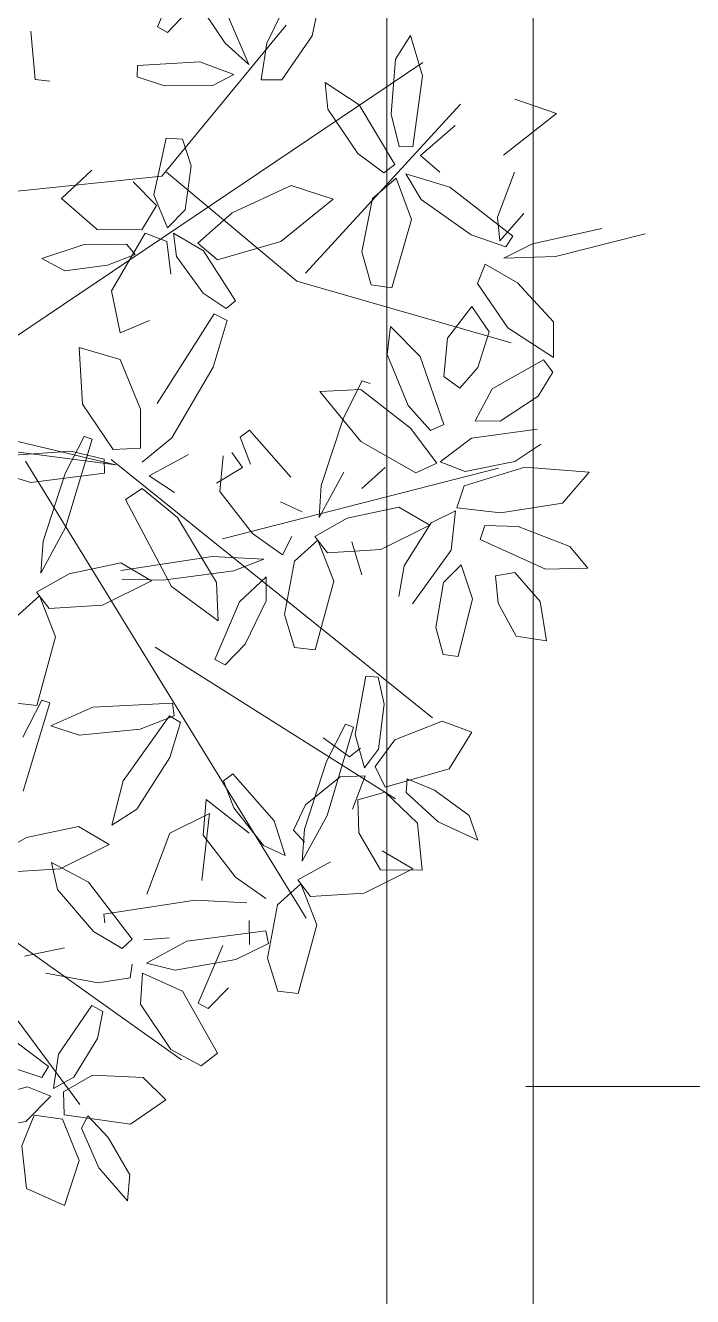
# Model space of a CAD drawing. Header units: millimetres. Extents: x 4980 to 19099, y 3891 to 5773.
# Drawn here: x 5610.5 to 5628.73, y 4636.9 to 4671.63 of the extents above; entities that cross this region are included whole.
import ezdxf

# ---------------------------------------------------------------- set-up
doc = ezdxf.new("R2010")
doc.units = ezdxf.units.MM
doc.linetypes.add('ACAD_ISO03W100', pattern=[30, 12, -18])
for name, color, linetype, lineweight in [('a 2', 132, 'Continuous', 20), ('no3_ahşap gorunus on kalın', 34, 'Continuous', 20), ('no3_ölçü tefriş', 252, 'Continuous', 0)]:
    doc.layers.add(name, color=color, linetype=linetype, lineweight=lineweight)

# ---------------------------------------------------------------- blocks, each defined once
blk = doc.blocks.new('p34')
at = {"color": 44}
for p, q in [((1683.379, -14145.161), (1673.489, -14159.11)), ((1689.745, -14157.312), (1691.245, -14145.741)), ((1692.477, -14145.759), (1689.745, -14157.312)), ((1696.426, -14147.139), (1697.633, -14158.576)), ((1678.77, -14151.506), (1672.265, -14156.333)), ((1691.075, -14151.353), (1700.732, -14165.701)), ((1689.842, -14154.849), (1677.356, -14162.512)), ((1689.888, -14157.183), (1682.828, -14165.969)), ((1684.757, -14158.385), (1680.613, -14164.956)), ((1697.741, -14158.695), (1694.76, -14162.265)), ((1697.633, -14158.576), (1701.75, -14161.968)), ((1687.725, -14160.227), (1689.649, -14167.77)), ((1694.76, -14162.265), (1693.074, -14168.117)), ((1694.975, -14162.502), (1699.595, -14166.733))]:
    blk.add_line(p, q, dxfattribs=at)
at = {"color": 62}
for p, q in [((1671.803, -14154.85), (1671.517, -14153.284)), ((1672.437, -14153.723), (1672.747, -14154.9)), ((1674.615, -14153.736), (1673.303, -14155.478)), ((1679.559, -14154.876), (1679.064, -14153.989)), ((1673.002, -14155.287), (1673.32, -14154.338)), ((1678.616, -14154.334), (1678.705, -14155.795)), ((1683.165, -14155.157), (1683.233, -14154.595)), ((1669.507, -14155.911), (1669.974, -14154.874)), ((1669.974, -14154.874), (1671.14, -14154.741)), ((1671.14, -14154.741), (1671.974, -14155.085)), ((1672.494, -14155.54), (1671.803, -14154.85)), ((1672.747, -14154.9), (1672.494, -14155.54)), ((1676.318, -14154.822), (1676.547, -14155.91)), ((1679.865, -14156.29), (1679.559, -14154.876)), ((1680.823, -14154.784), (1683.242, -14155.506)), ((1683.317, -14155.288), (1682.304, -14154.771)), ((1671.974, -14155.085), (1671.863, -14155.856)), ((1673.303, -14155.478), (1673.002, -14155.287)), ((1673.012, -14156.164), (1672.7, -14155.611)), ((1672.7, -14155.611), (1673.642, -14155.743)), ((1675.592, -14156.833), (1675.857, -14155.397)), ((1678.138, -14155.723), (1678.875, -14155.553)), ((1678.875, -14155.553), (1678.341, -14156.566)), ((1670.734, -14156.315), (1669.507, -14155.911)), ((1671.863, -14155.856), (1670.734, -14156.315)), ((1671.733, -14157.713), (1671.985, -14155.906)), ((1671.985, -14155.906), (1672.615, -14155.885)), ((1672.615, -14155.885), (1673.065, -14156.674)), ((1673.642, -14155.743), (1674.972, -14156.661)), ((1676.992, -14156.703), (1678.138, -14155.723)), ((1678.705, -14155.795), (1679.369, -14157.131)), ((1671.624, -14156.377), (1670.539, -14156.848)), ((1671.953, -14156.552), (1671.624, -14156.377)), ((1674.072, -14156.809), (1673.012, -14156.164)), ((1679.369, -14157.131), (1679.865, -14156.29)), ((1671.362, -14157.106), (1671.953, -14156.552)), ((1673.065, -14156.674), (1673.005, -14158.062)), ((1674.972, -14156.661), (1674.811, -14156.956)), ((1676.525, -14157.484), (1676.992, -14156.703)), ((1678.341, -14156.566), (1676.782, -14157.76)), ((1670.539, -14156.848), (1669.638, -14157.633)), ((1674.811, -14156.956), (1674.072, -14156.809)), ((1675.727, -14157.705), (1675.592, -14156.833)), ((1677.463, -14156.99), (1677.234, -14157.015)), ((1677.853, -14159.484), (1677.463, -14156.99)), ((1670.347, -14157.695), (1671.362, -14157.106)), ((1680.338, -14157.885), (1679.894, -14157.206)), ((1679.894, -14157.206), (1681.109, -14157.515)), ((1669.638, -14157.633), (1670.347, -14157.695)), ((1672.396, -14158.685), (1671.733, -14157.713)), ((1676.1, -14157.757), (1675.727, -14157.705)), ((1676.782, -14157.76), (1676.525, -14157.484)), ((1673.005, -14158.062), (1672.396, -14158.685)), ((1673.771, -14158.816), (1675.003, -14157.987)), ((1675.003, -14157.987), (1675.859, -14158.042)), ((1675.859, -14158.042), (1675.363, -14159.139)), ((1676.766, -14158.076), (1676.821, -14158.773)), ((1675.933, -14158.939), (1676.128, -14158.151)), ((1676.128, -14158.151), (1676.729, -14159.252)), ((1679.681, -14158.794), (1678.016, -14158.16)), ((1673.323, -14159.642), (1673.771, -14158.816)), ((1675.363, -14159.139), (1673.668, -14160.09)), ((1676.228, -14160.59), (1675.933, -14158.939)), ((1676.729, -14159.252), (1677.014, -14161.414)), ((1677.777, -14160.896), (1677.853, -14159.484)), ((1673.668, -14160.09), (1673.323, -14159.642)), ((1675.038, -14159.565), (1674.888, -14159.842)), ((1674.888, -14159.842), (1675.458, -14160.39)), ((1676.611, -14160.236), (1675.038, -14159.565)), ((1676.666, -14161.489), (1676.228, -14160.59)), ((1675.365, -14161.738), (1676.264, -14161.463)), ((1675.298, -14162.3), (1675.365, -14161.738))]:
    blk.add_line(p, q, dxfattribs=at)
at = {"color": 60}
for p, q in [((1689.603, -14153.868), (1689.263, -14154.995)), ((1685.592, -14154.592), (1686.164, -14155.231)), ((1690.117, -14156.083), (1690.003, -14154.531)), ((1689.263, -14154.995), (1689.516, -14157.004)), ((1700.267, -14155.113), (1701.586, -14154.995)), ((1685.04, -14155.666), (1683.165, -14155.157)), ((1683.242, -14155.506), (1683.317, -14155.288)), ((1686.164, -14155.231), (1685.04, -14155.666)), ((1686.267, -14155.148), (1685.819, -14155.493)), ((1686.762, -14156.035), (1686.267, -14155.148)), ((1687.659, -14155.328), (1686.785, -14155.267)), ((1686.785, -14155.267), (1688.026, -14155.943)), ((1689.508, -14155.93), (1687.659, -14155.328)), ((1695.376, -14155.289), (1695.046, -14155.92)), ((1695.755, -14156.423), (1695.376, -14155.289)), ((1700.222, -14155.509), (1700.267, -14155.113)), ((1682.357, -14156.311), (1682.614, -14155.542)), ((1682.614, -14155.542), (1683.124, -14156.688)), ((1685.819, -14155.493), (1685.908, -14156.954)), ((1687.068, -14157.449), (1686.762, -14156.035)), ((1688.026, -14155.943), (1690.445, -14156.665)), ((1690.521, -14156.447), (1689.508, -14155.93)), ((1695.046, -14155.92), (1695.201, -14157.083)), ((1696.172, -14156.807), (1697.016, -14155.828)), ((1697.016, -14155.828), (1697.795, -14156.658)), ((1682.517, -14157.981), (1682.357, -14156.311)), ((1689.893, -14156.992), (1690.117, -14156.083)), ((1691.398, -14156.399), (1692.948, -14156.309)), ((1692.948, -14156.309), (1692.622, -14157.431)), ((1683.124, -14156.688), (1683.234, -14158.866)), ((1690.158, -14157.24), (1691.398, -14156.399)), ((1690.445, -14156.665), (1690.521, -14156.447)), ((1695.774, -14157.604), (1695.755, -14156.423)), ((1685.908, -14156.954), (1686.572, -14158.29)), ((1689.516, -14157.004), (1689.893, -14156.992)), ((1695.201, -14157.083), (1695.486, -14157.841)), ((1696.163, -14158.025), (1696.172, -14156.807)), ((1690.197, -14157.986), (1690.158, -14157.24)), ((1692.622, -14157.431), (1691.265, -14157.988)), ((1693.346, -14157.432), (1694.498, -14157.193)), ((1693.688, -14158.233), (1693.346, -14157.432)), ((1694.498, -14157.193), (1696.07, -14158.119)), ((1681.109, -14157.515), (1682.887, -14158.778)), ((1686.415, -14158.836), (1688.797, -14157.582)), ((1686.572, -14158.29), (1687.068, -14157.449)), ((1686.622, -14157.475), (1686.591, -14158.612)), ((1687.24, -14159.943), (1686.851, -14157.449)), ((1688.797, -14157.582), (1689.099, -14158.036)), ((1695.486, -14157.841), (1695.774, -14157.604)), ((1697.47, -14157.786), (1696.832, -14158.423)), ((1681.747, -14158.793), (1680.338, -14157.885)), ((1682.881, -14158.912), (1682.517, -14157.981)), ((1689.099, -14158.036), (1688.303, -14159.003)), ((1690.48, -14158.847), (1689.815, -14158.033)), ((1691.265, -14157.988), (1690.197, -14157.986)), ((1696.07, -14158.119), (1695.848, -14158.708)), ((1696.832, -14158.423), (1696.163, -14158.025)), ((1700.339, -14157.894), (1700.101, -14158.647)), ((1700.654, -14157.905), (1700.339, -14157.894)), ((1700.751, -14159.613), (1700.654, -14157.905)), ((1689.444, -14158.223), (1688.986, -14158.921)), ((1690.022, -14159.297), (1689.444, -14158.223)), ((1691.416, -14158.448), (1693.872, -14160.006)), ((1696.213, -14158.729), (1697.115, -14158.356)), ((1697.115, -14158.356), (1698.671, -14158.692)), ((1701.706, -14158.45), (1701.556, -14158.727)), ((1703.279, -14159.121), (1701.706, -14158.45)), ((1680.215, -14159.875), (1679.681, -14158.794)), ((1682.705, -14159.084), (1681.747, -14158.793)), ((1682.887, -14158.778), (1682.705, -14159.084)), ((1686.591, -14158.612), (1686.843, -14160.54)), ((1695.848, -14158.708), (1694.947, -14158.821)), ((1696.707, -14159.208), (1696.213, -14158.729)), ((1698.671, -14158.692), (1698.638, -14159.132)), ((1700.101, -14158.647), (1700.109, -14159.962)), ((1701.556, -14158.727), (1702.126, -14159.275)), ((1683.234, -14158.866), (1682.881, -14158.912)), ((1685.481, -14160.109), (1686.415, -14158.836)), ((1688.303, -14159.003), (1686.531, -14160.067)), ((1692.415, -14159.973), (1690.48, -14158.847)), ((1694.436, -14159.7), (1695.438, -14158.968)), ((1695.438, -14158.968), (1696.069, -14158.892)), ((1696.069, -14158.892), (1695.585, -14159.711)), ((1698.638, -14159.132), (1697.913, -14159.374)), ((1697.913, -14159.374), (1696.707, -14159.208)), ((1702.881, -14159.219), (1701.265, -14160.3)), ((1678.388, -14159.664), (1680.215, -14159.875)), ((1679.624, -14159.701), (1678.48, -14160.585)), ((1680.597, -14159.787), (1679.624, -14159.701)), ((1679.676, -14160.961), (1680.597, -14159.787)), ((1694.017, -14160.326), (1694.436, -14159.7)), ((1695.585, -14159.711), (1694.227, -14160.588)), ((1695.795, -14159.554), (1695.346, -14160.09)), ((1696.628, -14160.49), (1695.795, -14159.554)), ((1700.404, -14160.543), (1700.751, -14159.613)), ((1684.425, -14160.024), (1684.276, -14160.302)), ((1685.999, -14160.695), (1684.425, -14160.024)), ((1686.531, -14160.067), (1685.481, -14160.109)), ((1687.164, -14161.355), (1687.24, -14159.943)), ((1689.012, -14160.161), (1687.867, -14161.045)), ((1689.984, -14160.247), (1689.012, -14160.161)), ((1689.24, -14160.066), (1689.673, -14160.779)), ((1693.682, -14160.356), (1692.415, -14159.973)), ((1693.872, -14160.006), (1693.682, -14160.356)), ((1695.346, -14160.09), (1695.84, -14161.824)), ((1700.109, -14159.962), (1700.404, -14160.543)), ((1680.372, -14160.535), (1679.343, -14161.353)), ((1680.014, -14161.642), (1681.297, -14160.51)), ((1681.111, -14160.256), (1680.372, -14160.535)), ((1681.297, -14160.51), (1681.111, -14160.256)), ((1684.276, -14160.302), (1684.845, -14160.849)), ((1686.843, -14160.54), (1687.164, -14161.355)), ((1689.673, -14160.779), (1690.081, -14160.486)), ((1694.227, -14160.588), (1694.017, -14160.326)), ((1697.372, -14162.109), (1696.628, -14160.49)), ((1701.265, -14160.3), (1700.677, -14160.95)), ((1700.677, -14160.95), (1701.976, -14160.392)), ((1678.48, -14160.585), (1677.891, -14161.414)), ((1684.845, -14160.849), (1686.026, -14161.426)), ((1686.678, -14161.42), (1685.999, -14160.695)), ((1690.499, -14160.715), (1689.759, -14160.994)), ((1690.685, -14160.969), (1690.499, -14160.715)), ((1676.639, -14160.966), (1677.291, -14160.96)), ((1687.867, -14161.045), (1687.279, -14161.873)), ((1689.402, -14162.101), (1690.685, -14160.969)), ((1676.264, -14161.463), (1677.724, -14161.735)), ((1677.014, -14161.414), (1676.666, -14161.489)), ((1679.343, -14161.353), (1679.068, -14161.944)), ((1686.026, -14161.426), (1686.678, -14161.42)), ((1700.264, -14161.283), (1700.259, -14161.848)), ((1701.267, -14161.442), (1700.264, -14161.283)), ((1702.568, -14162.075), (1701.267, -14161.442)), ((1677.724, -14161.735), (1678.296, -14162.374)), ((1679.068, -14161.944), (1680.014, -14161.642)), ((1684.753, -14162.197), (1685.652, -14161.922)), ((1685.652, -14161.922), (1687.112, -14162.194)), ((1687.279, -14161.873), (1687.784, -14162.129)), ((1688.731, -14161.812), (1688.456, -14162.403)), ((1695.84, -14161.824), (1696.996, -14163.254)), ((1700.259, -14161.848), (1701.462, -14162.681)), ((1677.173, -14162.809), (1675.298, -14162.3)), ((1678.4, -14162.291), (1677.952, -14162.636)), ((1678.895, -14163.178), (1678.4, -14162.291)), ((1679.437, -14162.47), (1679.763, -14162.173)), ((1679.763, -14162.173), (1680.456, -14162.496)), ((1684.685, -14162.76), (1684.753, -14162.197)), ((1687.112, -14162.194), (1687.684, -14162.833)), ((1696.996, -14163.254), (1697.372, -14162.109)), ((1678.296, -14162.374), (1677.173, -14162.809)), ((1677.952, -14162.636), (1678.041, -14164.097)), ((1679.791, -14162.471), (1678.917, -14162.41)), ((1678.917, -14162.41), (1680.159, -14163.086)), ((1681.64, -14163.073), (1679.791, -14162.471)), ((1680.456, -14162.496), (1681.218, -14163.445)), ((1681.768, -14163.698), (1682.283, -14162.982)), ((1686.56, -14163.268), (1684.685, -14162.76)), ((1687.684, -14162.833), (1686.56, -14163.268)), ((1687.788, -14162.75), (1687.34, -14163.096)), ((1688.283, -14163.638), (1687.788, -14162.75)), ((1689.179, -14162.93), (1688.305, -14162.87)), ((1688.305, -14162.87), (1689.546, -14163.546)), ((1691.028, -14163.533), (1689.179, -14162.93)), ((1690.376, -14164.008), (1691.742, -14162.89)), ((1691.742, -14162.89), (1691.796, -14164.007)), ((1701.462, -14162.681), (1702.922, -14162.985)), ((1680.159, -14163.086), (1682.578, -14163.808)), ((1682.654, -14163.59), (1681.64, -14163.073)), ((1687.34, -14163.096), (1687.428, -14164.556)), ((1698.249, -14163.933), (1699.455, -14163.111)), ((1699.455, -14163.111), (1700.188, -14163.033)), ((1700.188, -14163.033), (1699.577, -14163.962)), ((1681.218, -14163.445), (1681.247, -14164.133)), ((1682.578, -14163.808), (1682.654, -14163.59)), ((1688.588, -14165.051), (1688.283, -14163.638)), ((1692.041, -14164.05), (1691.028, -14163.533)), ((1678.674, -14164.55), (1679.685, -14163.954)), ((1679.685, -14163.954), (1680.587, -14163.929)), ((1681.247, -14164.133), (1680.335, -14163.783)), ((1680.587, -14163.929), (1680.8, -14164.678)), ((1681.464, -14164.114), (1682.378, -14163.851)), ((1681.998, -14163.997), (1681.768, -14163.698)), ((1682.378, -14163.851), (1683.967, -14164.149)), ((1686.738, -14164.038), (1687.637, -14163.763)), ((1689.097, -14164.035), (1689.669, -14164.674)), ((1689.52, -14165.518), (1690.376, -14164.008)), ((1691.796, -14164.007), (1690.748, -14165.369)), ((1694.656, -14164.297), (1695.558, -14164.034)), ((1695.558, -14164.034), (1697.015, -14164.326)), ((1697.724, -14164.642), (1698.249, -14163.933)), ((1699.577, -14163.962), (1697.95, -14164.944)), ((1678.041, -14164.097), (1678.705, -14165.433)), ((1681.974, -14164.492), (1681.464, -14164.114)), ((1683.967, -14164.149), (1683.94, -14164.484)), ((1691.966, -14164.267), (1692.041, -14164.05)), ((1694.581, -14164.858), (1694.656, -14164.297)), ((1697.015, -14164.326), (1697.578, -14164.974)), ((1678.669, -14165.687), (1678.674, -14164.55)), ((1678.705, -14165.433), (1679.201, -14164.592)), ((1680.8, -14164.678), (1679.955, -14165.557)), ((1680.932, -14164.674), (1681.498, -14164.399)), ((1681.436, -14166.427), (1680.932, -14164.674)), ((1681.498, -14164.399), (1682.23, -14164.937)), ((1683.205, -14164.65), (1681.974, -14164.492)), ((1683.94, -14164.484), (1683.205, -14164.65)), ((1687.428, -14164.556), (1688.092, -14165.892)), ((1697.95, -14164.944), (1697.724, -14164.642)), ((1682.23, -14164.937), (1682.74, -14166.229)), ((1686.147, -14165.053), (1686.986, -14165.199)), ((1688.092, -14165.892), (1688.588, -14165.051)), ((1691.362, -14165.305), (1692.758, -14164.734)), ((1693.52, -14164.822), (1692.705, -14165.636)), ((1692.758, -14164.734), (1693.52, -14164.822)), ((1696.449, -14165.393), (1694.581, -14164.858)), ((1697.578, -14164.974), (1696.449, -14165.393)), ((1698.428, -14165.431), (1698.443, -14165.054)), ((1698.443, -14165.054), (1699.326, -14164.837)), ((1699.326, -14164.837), (1700.829, -14164.961)), ((1700.829, -14164.961), (1701.468, -14165.365)), ((1680.793, -14165.252), (1679.993, -14166.122)), ((1681.164, -14165.277), (1680.793, -14165.252)), ((1680.85, -14166.024), (1681.164, -14165.277)), ((1687.409, -14166.478), (1685.942, -14165.419)), ((1686.986, -14165.199), (1688.161, -14165.937)), ((1690.748, -14165.369), (1689.787, -14166.087)), ((1690.681, -14165.914), (1691.362, -14165.305)), ((1696.993, -14165.657), (1697.689, -14165.242)), ((1697.689, -14165.242), (1697.33, -14166.443)), ((1701.468, -14165.365), (1700.373, -14165.698)), ((1679.955, -14165.557), (1678.669, -14165.687)), ((1689.787, -14166.087), (1689.52, -14165.518)), ((1692.705, -14165.636), (1690.847, -14166.275)), ((1696.027, -14167.028), (1696.993, -14165.657)), ((1698.192, -14165.641), (1697.735, -14166.171)), ((1699.012, -14166.589), (1698.192, -14165.641)), ((1700.373, -14165.698), (1698.428, -14165.431)), ((1680.163, -14166.975), (1680.85, -14166.024)), ((1684.556, -14166.258), (1685.302, -14166.061)), ((1685.302, -14166.061), (1686.524, -14166.274)), ((1688.161, -14165.937), (1688.482, -14166.597)), ((1690.847, -14166.275), (1690.681, -14165.914)), ((1679.993, -14166.122), (1679.489, -14167.206)), ((1682.437, -14167.046), (1681.436, -14166.427)), ((1682.74, -14166.229), (1682.437, -14167.046)), ((1684.508, -14166.675), (1684.556, -14166.258)), ((1686.524, -14166.274), (1687.011, -14166.752)), ((1689.564, -14166.864), (1689.822, -14166.177)), ((1689.822, -14166.177), (1690.473, -14167.037)), ((1691.835, -14166.715), (1692.155, -14166.281)), ((1692.155, -14166.281), (1693.2, -14166.382)), ((1693.2, -14166.382), (1694.067, -14167.043)), ((1697.33, -14166.443), (1695.994, -14168.167)), ((1686.08, -14167.067), (1684.508, -14166.675)), ((1687.011, -14166.752), (1686.08, -14167.067)), ((1688.482, -14166.597), (1687.409, -14166.478)), ((1688.43, -14167.825), (1688.57, -14166.633)), ((1688.57, -14166.633), (1689.167, -14166.832)), ((1692.402, -14167.207), (1691.835, -14166.715)), ((1679.489, -14167.206), (1680.163, -14166.975)), ((1689.167, -14166.832), (1689.674, -14168.492)), ((1689.837, -14168.224), (1689.564, -14166.864)), ((1690.473, -14167.037), (1690.715, -14168.83)), ((1690.934, -14167.82), (1690.946, -14167.137)), ((1690.946, -14167.137), (1691.815, -14167.596)), ((1694.067, -14167.043), (1693.38, -14167.52)), ((1695.696, -14167.972), (1696.027, -14167.028)), ((1686.89, -14169.062), (1687.704, -14167.274)), ((1687.704, -14167.274), (1688.081, -14167.402)), ((1688.081, -14167.402), (1688.055, -14168.315)), ((1693.38, -14167.52), (1692.402, -14167.207)), ((1694.697, -14167.203), (1693.486, -14168.025)), ((1695.223, -14167.412), (1694.697, -14167.203)), ((1694.712, -14168.291), (1695.223, -14167.412)), ((1685.059, -14168.255), (1685.959, -14167.761)), ((1685.959, -14167.761), (1686.706, -14167.688)), ((1686.706, -14167.688), (1686.801, -14168.219)), ((1688.697, -14169.523), (1688.43, -14167.825)), ((1691.62, -14168.853), (1690.934, -14167.82)), ((1691.815, -14167.596), (1692.612, -14169.006)), ((1696.511, -14167.745), (1695.862, -14167.81)), ((1695.862, -14167.81), (1696.605, -14168.47)), ((1697.739, -14168.213), (1696.511, -14167.745)), ((1693.486, -14168.025), (1692.676, -14169.277)), ((1695.778, -14168.701), (1695.384, -14167.918)), ((1695.384, -14167.918), (1695.436, -14169.331)), ((1695.994, -14168.167), (1695.696, -14167.972)), ((1698.205, -14167.912), (1699.341, -14169.358)), ((1684.932, -14169.081), (1685.059, -14168.255)), ((1686.801, -14168.219), (1686.008, -14168.908)), ((1688.055, -14168.315), (1687.507, -14169.721)), ((1689.674, -14168.492), (1689.545, -14170.252)), ((1690.308, -14168.933), (1689.837, -14168.224)), ((1693.652, -14169.275), (1694.712, -14168.291)), ((1699.341, -14169.358), (1699.733, -14168.218)), ((1692.277, -14169.258), (1691.62, -14168.853)), ((1696.202, -14170.599), (1695.778, -14168.701)), ((1686.008, -14168.908), (1684.932, -14169.081)), ((1686.92, -14170.213), (1686.89, -14169.062)), ((1692.612, -14169.006), (1692.277, -14169.258)), ((1689.545, -14170.252), (1688.697, -14169.523)), ((1692.676, -14169.277), (1693.652, -14169.275)), ((1695.436, -14169.331), (1696.049, -14171.78)), ((1687.507, -14169.721), (1686.92, -14170.213))]:
    blk.add_line(p, q, dxfattribs=at)

msp = doc.modelspace()

# ---------------------------------------------------------------- linework, layer by layer
at = {"layer": 'a 2', "linetype": 'ACAD_ISO03W100', "elevation": -0.527}
msp.add_lwpolyline([(5564.177, 4642.669), (6040.11, 4642.476)], dxfattribs=at)
at = {"layer": 'no3_ahşap gorunus on kalın'}
msp.add_lwpolyline([(5609.759, 4696.181), (5624.378, 4696.181), (5624.378, 4592.861), (5564.166, 4592.874), (5564.186, 4642.669), (5542.333, 4642.678), (5533.01, 4657.03), (5529.961, 4664.777), (5609.759, 4696.181)], dxfattribs=at)
msp.add_lwpolyline([(5610.517, 4692.181), (5620.378, 4692.181), (5620.378, 4596.862), (5568.168, 4596.873), (5568.188, 4646.668), (5544.505, 4646.677), (5536.585, 4658.871), (5535.148, 4662.52)], close=True, dxfattribs=at)

# ---------------------------------------------------------------- block references
at = {"layer": 'no3_ölçü tefriş', "rotation": 90.00055769755988}
msp.add_blockref('p34', (-8544.33, 2969.746, 0.527), dxfattribs=at)

doc.saveas('drawing.dxf')
